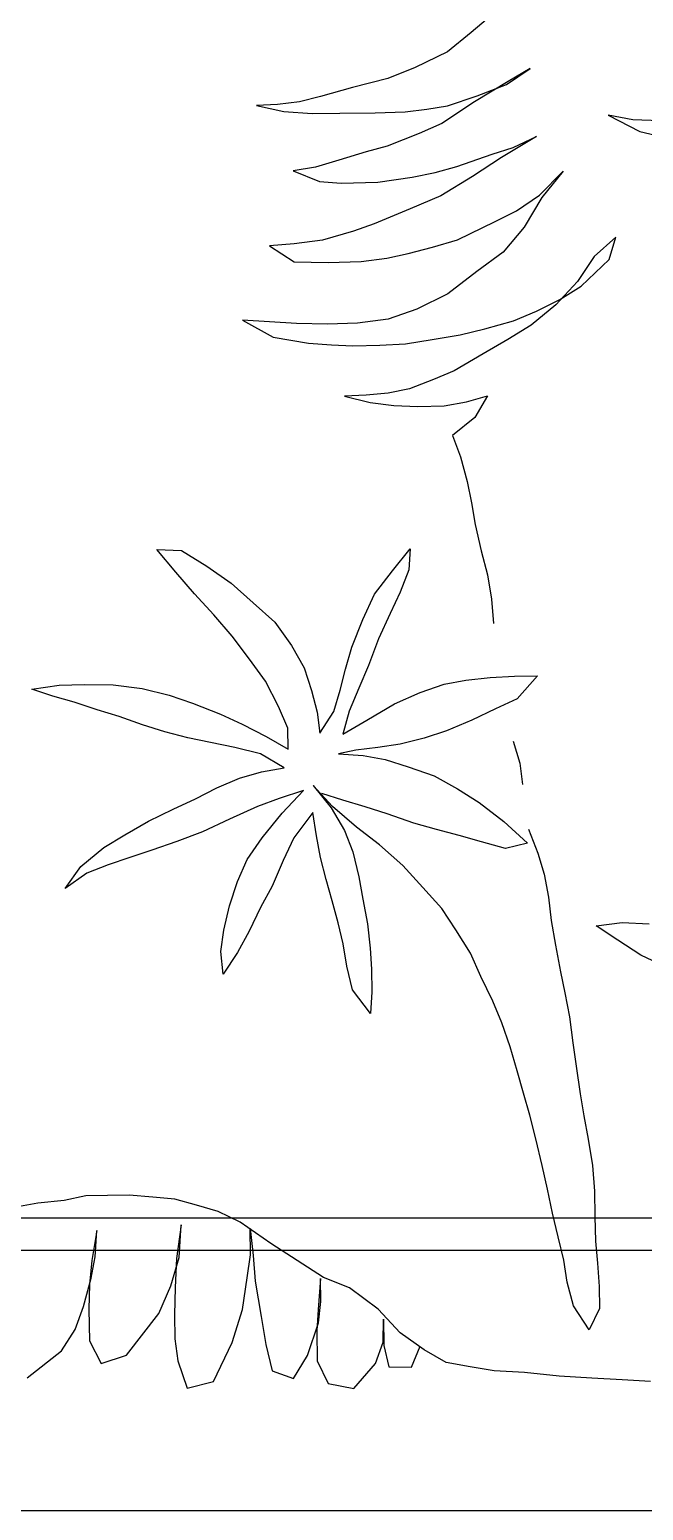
# Model space of a CAD drawing. Header units: metres. Extents: x -58 to 722, y -1100 to 345.
# Drawn here: x 240.8955 to 241.0844, y -481.2114 to -480.756 of the extents above; entities that cross this region are included whole.
import ezdxf

# ---------------------------------------------------------------- set-up
doc = ezdxf.new("R2010")
doc.units = ezdxf.units.M
doc.header["$MEASUREMENT"] = 0
doc.layers.add('FSR_ARQ_005VEGETACION', color=64, linetype='Continuous')
doc.layers.add('FSR_ARQ_29PERFILES ACERO', color=143, linetype='Continuous')

# ---------------------------------------------------------------- blocks, each defined once
blk = doc.blocks.new('arbustos 01')
at = {"layer": 'FSR_ARQ_005VEGETACION', "color": 103}
for p, q in [((189.17913, -31.617), (189.1864, -31.62308)), ((189.1864, -31.62308), (189.19452, -31.62969)), ((189.19452, -31.62969), (189.20556, -31.63514)), ((189.17436, -31.64087), (189.16623, -31.63546)), ((189.16623, -31.63546), (189.17369, -31.63984)), ((189.20556, -31.63514), (189.21491, -31.63886)), ((189.17369, -31.63984), (189.18522, -31.64683)), ((189.18439, -31.64477), (189.17436, -31.64087)), ((189.21491, -31.63886), (189.22701, -31.64193)), ((189.22701, -31.64193), (189.23791, -31.64498)), ((189.19444, -31.64816), (189.18439, -31.64477)), ((189.18522, -31.64683), (189.19641, -31.65417)), ((189.23791, -31.64498), (189.24507, -31.64679)), ((189.24507, -31.64679), (189.25258, -31.64775)), ((189.25258, -31.64775), (189.25975, -31.64802)), ((189.13951, -31.65134), (189.12866, -31.65701)), ((189.13111, -31.65294), (189.13951, -31.65134)), ((189.2016, -31.64928), (189.19444, -31.64816)), ((189.20894, -31.65023), (189.2016, -31.64928)), ((189.2192, -31.65054), (189.20894, -31.65023)), ((189.23133, -31.65071), (189.2192, -31.65054)), ((189.24074, -31.65084), (189.23133, -31.65071)), ((189.25049, -31.65011), (189.24074, -31.65084)), ((189.25975, -31.64802), (189.25049, -31.65011)), ((189.12866, -31.65701), (189.12043, -31.65895)), ((189.1217, -31.65332), (189.13111, -31.65294)), ((189.19641, -31.65417), (189.20422, -31.65769)), ((189.20422, -31.65769), (189.21511, -31.66194)), ((189.17202, -31.66238), (189.16403, -31.65869)), ((189.16403, -31.65869), (189.17607, -31.66586)), ((189.17916, -31.6647), (189.17202, -31.66238)), ((189.21511, -31.66194), (189.22226, -31.66392)), ((189.17607, -31.66586), (189.1859, -31.67232)), ((189.19125, -31.66897), (189.17916, -31.6647)), ((189.22226, -31.66392), (189.23163, -31.66678)), ((189.23163, -31.66678), (189.23963, -31.66912)), ((189.16307, -31.67868), (189.15498, -31.67053)), ((189.15498, -31.67053), (189.16221, -31.67952)), ((189.1859, -31.67232), (189.19675, -31.67896)), ((189.19874, -31.67095), (189.19125, -31.66897)), ((189.20659, -31.6726), (189.19874, -31.67095)), ((189.21836, -31.6743), (189.20659, -31.6726)), ((189.24731, -31.67042), (189.2382, -31.67405)), ((189.23963, -31.66912), (189.24731, -31.67042)), ((189.23084, -31.67464), (189.21836, -31.6743)), ((189.2382, -31.67405), (189.23084, -31.67464)), ((189.16221, -31.67952), (189.16822, -31.68969)), ((189.17087, -31.68408), (189.16307, -31.67868)), ((189.19675, -31.67896), (189.20729, -31.68338)), ((189.17817, -31.68777), (189.17087, -31.68408)), ((189.19108, -31.69393), (189.17817, -31.68777)), ((189.20729, -31.68338), (189.21954, -31.68851)), ((189.13918, -31.70075), (189.13689, -31.69303)), ((189.13689, -31.69303), (189.14432, -31.69962)), ((189.16822, -31.68969), (189.17546, -31.69817)), ((189.21954, -31.68851), (189.22668, -31.691)), ((189.22668, -31.691), (189.23724, -31.69405)), ((189.17546, -31.69817), (189.18443, -31.70479)), ((189.19959, -31.69644), (189.19108, -31.69393)), ((189.20794, -31.69861), (189.19959, -31.69644)), ((189.23724, -31.69405), (189.24697, -31.69538)), ((189.25534, -31.696), (189.24689, -31.70153)), ((189.24697, -31.69538), (189.25534, -31.696)), ((189.1488, -31.70977), (189.13918, -31.70075)), ((189.14432, -31.69962), (189.15002, -31.70825)), ((189.21527, -31.70025), (189.20794, -31.69861)), ((189.22398, -31.70139), (189.21527, -31.70025)), ((189.23526, -31.70171), (189.22398, -31.70139)), ((189.24689, -31.70153), (189.23526, -31.70171)), ((189.15002, -31.70825), (189.15743, -31.71622)), ((189.18443, -31.70479), (189.19442, -31.71244)), ((189.15609, -31.71432), (189.1488, -31.70977)), ((189.19442, -31.71244), (189.20495, -31.71772)), ((189.16407, -31.71836), (189.15609, -31.71432)), ((189.15743, -31.71622), (189.16589, -31.72317)), ((189.17189, -31.72171), (189.16407, -31.71836)), ((189.20495, -31.71772), (189.21482, -31.7211)), ((189.16589, -31.72317), (189.17386, -31.72807)), ((189.18177, -31.72441), (189.17189, -31.72171)), ((189.21482, -31.7211), (189.22523, -31.72244)), ((189.22523, -31.72244), (189.23548, -31.72275)), ((189.23548, -31.72275), (189.24609, -31.72255)), ((189.24609, -31.72255), (189.25533, -31.72199)), ((189.26457, -31.72143), (189.25406, -31.72727)), ((189.25533, -31.72199), (189.26457, -31.72143)), ((189.19012, -31.72641), (189.18177, -31.72441)), ((189.19968, -31.72807), (189.19012, -31.72641)), ((189.20889, -31.72957), (189.19968, -31.72807)), ((189.25406, -31.72727), (189.24206, -31.72933)), ((189.2176, -31.73003), (189.20889, -31.72957)), ((189.22683, -31.73015), (189.2176, -31.73003)), ((189.23419, -31.72991), (189.22683, -31.73015)), ((189.24206, -31.72933), (189.23419, -31.72991))]:
    blk.add_line(p, q, dxfattribs=at)
at = {"layer": 'FSR_ARQ_005VEGETACION', "color": 104}
for p, q in [((189.17386, -31.72807), (189.18234, -31.73297)), ((189.18234, -31.73297), (189.19218, -31.73874)), ((189.19218, -31.73874), (189.19932, -31.74175)), ((189.19932, -31.74175), (189.20748, -31.74494)), ((189.18793, -31.74929), (189.18078, -31.74731)), ((189.18078, -31.74731), (189.18512, -31.75472)), ((189.20748, -31.74494), (189.21482, -31.7464)), ((189.21482, -31.7464), (189.22233, -31.74702)), ((189.22968, -31.74746), (189.22093, -31.74957)), ((189.22233, -31.74702), (189.22968, -31.74746)), ((189.19561, -31.75076), (189.18793, -31.74929)), ((189.20467, -31.75088), (189.19561, -31.75076)), ((189.21288, -31.75065), (189.20467, -31.75088)), ((189.22093, -31.74957), (189.21288, -31.75065)), ((189.18512, -31.75472), (189.19274, -31.76081)), ((189.19274, -31.76081), (189.19007, -31.76819)), ((189.19007, -31.76819), (189.18773, -31.77654)), ((189.18773, -31.77654), (189.18627, -31.78387)), ((189.18627, -31.78387), (189.18497, -31.79121)), ((189.18497, -31.79121), (189.18297, -31.80024)), ((189.21333, -31.80708), (189.20722, -31.79955)), ((189.20722, -31.79955), (189.20775, -31.80674)), ((189.18297, -31.80024), (189.1808, -31.80842)), ((189.2854, -31.80017), (189.27682, -31.80555)), ((189.29383, -31.79975), (189.2854, -31.80017)), ((189.28734, -31.80755), (189.29383, -31.79975)), ((189.1808, -31.80842), (189.17949, -31.81678)), ((189.20775, -31.80674), (189.21066, -31.8144)), ((189.21942, -31.81505), (189.21333, -31.80708)), ((189.27682, -31.80555), (189.2685, -31.81129)), ((189.28104, -31.81491), (189.28734, -31.80755)), ((189.21066, -31.8144), (189.2141, -31.82172)), ((189.2685, -31.81129), (189.26096, -31.81801)), ((189.17949, -31.81678), (189.1787, -31.82515)), ((189.22338, -31.82371), (189.21942, -31.81505)), ((189.26096, -31.81801), (189.25351, -31.82465)), ((189.27438, -31.82209), (189.28104, -31.81491)), ((189.2141, -31.82172), (189.21806, -31.83037)), ((189.22724, -31.83315), (189.22338, -31.82371)), ((189.25351, -31.82465), (189.24782, -31.83264)), ((189.26808, -31.82937), (189.27438, -31.82209)), ((189.26221, -31.83726), (189.26808, -31.82937)), ((189.21806, -31.83037), (189.22149, -31.83946)), ((189.22936, -31.84072), (189.22724, -31.83315)), ((189.24782, -31.83264), (189.24355, -31.84029)), ((189.22149, -31.83946), (189.22484, -31.84722)), ((189.25678, -31.84481), (189.26221, -31.83726)), ((189.17161, -31.84304), (189.16372, -31.84302)), ((189.16372, -31.84302), (189.17062, -31.85083)), ((189.17994, -31.84351), (189.17161, -31.84304)), ((189.18826, -31.8445), (189.17994, -31.84351)), ((189.1956, -31.84585), (189.18826, -31.8445)), ((189.23121, -31.84792), (189.22936, -31.84072)), ((189.24355, -31.84029), (189.24096, -31.84797)), ((189.25232, -31.85344), (189.25678, -31.84481)), ((189.20381, -31.8487), (189.1956, -31.84585)), ((189.21262, -31.85255), (189.20381, -31.8487)), ((189.22484, -31.84722), (189.2281, -31.85506)), ((189.23333, -31.85522), (189.23121, -31.84792)), ((189.24096, -31.84797), (189.23909, -31.85539)), ((189.2897, -31.84961), (189.28168, -31.85233)), ((189.29886, -31.84734), (189.2897, -31.84961)), ((189.30881, -31.84605), (189.29886, -31.84734)), ((189.31865, -31.84592), (189.30881, -31.84605)), ((189.32733, -31.84622), (189.31865, -31.84592)), ((189.3222, -31.852), (189.32941, -31.84988)), ((189.33662, -31.84758), (189.32733, -31.84622)), ((189.32941, -31.84988), (189.33662, -31.84758)), ((189.17062, -31.85083), (189.17802, -31.85421)), ((189.17802, -31.85421), (189.18621, -31.85813)), ((189.22212, -31.85817), (189.21262, -31.85255)), ((189.2281, -31.85506), (189.2303, -31.86289)), ((189.2381, -31.86256), (189.23333, -31.85522)), ((189.24903, -31.86084), (189.25232, -31.85344)), ((189.28168, -31.85233), (189.27215, -31.8561)), ((189.3068, -31.85693), (189.31428, -31.85455)), ((189.31428, -31.85455), (189.3222, -31.852)), ((189.18621, -31.85813), (189.19485, -31.86179)), ((189.2303, -31.86289), (189.22212, -31.85817)), ((189.23909, -31.85539), (189.2381, -31.86256)), ((189.26465, -31.85955), (189.25644, -31.86369)), ((189.27215, -31.8561), (189.26465, -31.85955)), ((189.29112, -31.86212), (189.29878, -31.85975)), ((189.29878, -31.85975), (189.3068, -31.85693)), ((189.17206, -31.86534), (189.16974, -31.87283)), ((189.19485, -31.86179), (189.20244, -31.86429)), ((189.20244, -31.86429), (189.21066, -31.86635)), ((189.24902, -31.86802), (189.24903, -31.86084)), ((189.25644, -31.86369), (189.24902, -31.86802)), ((189.27556, -31.86573), (189.2833, -31.86415)), ((189.2833, -31.86415), (189.29112, -31.86212)), ((189.21066, -31.86635), (189.21836, -31.86752)), ((189.22328, -31.87016), (189.21582, -31.87156)), ((189.21836, -31.86752), (189.22579, -31.86842)), ((189.2318, -31.86965), (189.22328, -31.87016)), ((189.22579, -31.86842), (189.2318, -31.86965)), ((189.25035, -31.87443), (189.25849, -31.86966)), ((189.25849, -31.86966), (189.2672, -31.86747)), ((189.2672, -31.86747), (189.27556, -31.86573)), ((189.16974, -31.87283), (189.16878, -31.88017)), ((189.2079, -31.87403), (189.19899, -31.8771)), ((189.21582, -31.87156), (189.2079, -31.87403)), ((189.25805, -31.87577), (189.25035, -31.87443)), ((189.19899, -31.8771), (189.19104, -31.8816)), ((189.23377, -31.88768), (189.24043, -31.8805)), ((189.24043, -31.8805), (189.23421, -31.88804)), ((189.26564, -31.878), (189.25805, -31.87577)), ((189.27331, -31.8813), (189.26564, -31.878)), ((189.19104, -31.8816), (189.18362, -31.88629)), ((189.2226, -31.8877), (189.23026, -31.8855)), ((189.23026, -31.8855), (189.23747, -31.8832)), ((189.25103, -31.88995), (189.24369, -31.88222)), ((189.24369, -31.88222), (189.25207, -31.88491)), ((189.25207, -31.88491), (189.25948, -31.88767)), ((189.28062, -31.88503), (189.27331, -31.8813)), ((189.28828, -31.8885), (189.28062, -31.88503)), ((189.18362, -31.88629), (189.1752, -31.89273)), ((189.20595, -31.89333), (189.21512, -31.89017)), ((189.21512, -31.89017), (189.2226, -31.8877)), ((189.22561, -31.89466), (189.23377, -31.88768)), ((189.23421, -31.88804), (189.22967, -31.89586)), ((189.23931, -31.89768), (189.24048, -31.88972)), ((189.24048, -31.88972), (189.24702, -31.89832)), ((189.25783, -31.89837), (189.25103, -31.88995)), ((189.25948, -31.88767), (189.269, -31.89197)), ((189.29674, -31.8927), (189.28828, -31.8885)), ((189.1668, -31.89543), (189.16361, -31.90359)), ((189.1752, -31.89273), (189.16712, -31.90016)), ((189.19047, -31.89755), (189.19821, -31.89553)), ((189.19821, -31.89553), (189.20595, -31.89333)), ((189.21773, -31.90076), (189.22561, -31.89466)), ((189.269, -31.89197), (189.27825, -31.89626)), ((189.30483, -31.89733), (189.29674, -31.8927)), ((189.16712, -31.90016), (189.17463, -31.90194)), ((189.17463, -31.90194), (189.18281, -31.89966)), ((189.18281, -31.89966), (189.19047, -31.89755)), ((189.20974, -31.90774), (189.21773, -31.90076)), ((189.22967, -31.89586), (189.22691, -31.90318)), ((189.23788, -31.90511), (189.23931, -31.89768)), ((189.24702, -31.89832), (189.25072, -31.90608)), ((189.26296, -31.9058), (189.25783, -31.89837)), ((189.27825, -31.89626), (189.28707, -31.89957)), ((189.28707, -31.89957), (189.29554, -31.90261)), ((189.31204, -31.90159), (189.30483, -31.89733)), ((189.16361, -31.90359), (189.16146, -31.91075)), ((189.22691, -31.90318), (189.22476, -31.91167)), ((189.23592, -31.91262), (189.23788, -31.90511)), ((189.26632, -31.91329), (189.26296, -31.9058)), ((189.29554, -31.90261), (189.30313, -31.90511)), ((189.30313, -31.90511), (189.31054, -31.9076)), ((189.31984, -31.90817), (189.31204, -31.90159)), ((189.16146, -31.91075), (189.15999, -31.91859)), ((189.2029, -31.91527), (189.20974, -31.90774)), ((189.25072, -31.90608), (189.2545, -31.91482)), ((189.31054, -31.9076), (189.31777, -31.91036)), ((189.31777, -31.91036), (189.32524, -31.9156)), ((189.32524, -31.9156), (189.31984, -31.90817)), ((189.19642, -31.92254), (189.2029, -31.91527)), ((189.22476, -31.91167), (189.22342, -31.91927)), ((189.23387, -31.91986), (189.23592, -31.91262)), ((189.2545, -31.91482), (189.25839, -31.92214)), ((189.26904, -31.92158), (189.26632, -31.91329)), ((189.15999, -31.91859), (189.15902, -31.92661)), ((189.22342, -31.91927), (189.22188, -31.92776)), ((189.23182, -31.92736), (189.23387, -31.91986)), ((189.19162, -31.92983), (189.19642, -31.92254)), ((189.25839, -31.92214), (189.26227, -31.93026)), ((189.27097, -31.92994), (189.26904, -31.92158)), ((189.13474, -31.92729), (189.12552, -31.92778)), ((189.14359, -31.92847), (189.13474, -31.92729)), ((189.13626, -31.93334), (189.14359, -31.92847)), ((189.15902, -31.92661), (189.15754, -31.93497)), ((189.18664, -31.93774), (189.19162, -31.92983)), ((189.22188, -31.92776), (189.22097, -31.93599)), ((189.23021, -31.93452), (189.23182, -31.92736)), ((189.26227, -31.93026), (189.26625, -31.9375)), ((189.27202, -31.93713), (189.27097, -31.92994)), ((189.12839, -31.93846), (189.13626, -31.93334)), ((189.15754, -31.93497), (189.15588, -31.94418)), ((189.22097, -31.93599), (189.22052, -31.94317)), ((189.22896, -31.94222), (189.23021, -31.93452)), ((189.12018, -31.94234), (189.12839, -31.93846)), ((189.18307, -31.94576), (189.18664, -31.93774)), ((189.26625, -31.9375), (189.27121, -31.94492)), ((189.27121, -31.94492), (189.27202, -31.93713)), ((189.15588, -31.94418), (189.15441, -31.95134)), ((189.17897, -31.95413), (189.18307, -31.94576)), ((189.22052, -31.94317), (189.22033, -31.95097)), ((189.22698, -31.95026), (189.22896, -31.94222)), ((189.15441, -31.95134), (189.15276, -31.95953)), ((189.22033, -31.95097), (189.22085, -31.95833)), ((189.22085, -31.95833), (189.22698, -31.95026)), ((189.17586, -31.96153), (189.17897, -31.95413)), ((189.15276, -31.95953), (189.15162, -31.9684)), ((189.17309, -31.96974), (189.17586, -31.96153)), ((189.15162, -31.9684), (189.15048, -31.97642)), ((189.17067, -31.97795), (189.17309, -31.96974)), ((189.15048, -31.97642), (189.14916, -31.98581)), ((189.16853, -31.98555), (189.17067, -31.97795)), ((189.14916, -31.98581), (189.14786, -31.99332)), ((189.16638, -31.99314), (189.16853, -31.98555)), ((189.14786, -31.99332), (189.14638, -32.00133)), ((189.16424, -32.00118), (189.16638, -31.99314)), ((189.14638, -32.00133), (189.14489, -32.01037)), ((189.16216, -32.01028), (189.16424, -32.00118)), ((189.14489, -32.01037), (189.14426, -32.01909)), ((189.16028, -32.01841), (189.16216, -32.01028)), ((189.14426, -32.01909), (189.14414, -32.0278)), ((189.15857, -32.02664), (189.16028, -32.01841)), ((189.28031, -32.0239), (189.28777, -32.02178)), ((189.28777, -32.02178), (189.2952, -32.02114)), ((189.2952, -32.02114), (189.30338, -32.02051)), ((189.30338, -32.02051), (189.3108, -32.02061)), ((189.3108, -32.02061), (189.31822, -32.02071)), ((189.31822, -32.02071), (189.32563, -32.02229)), ((189.15669, -32.03468), (189.15857, -32.02664)), ((189.26538, -32.02964), (189.27286, -32.02603)), ((189.27286, -32.02603), (189.28031, -32.0239)), ((189.32563, -32.02229), (189.33453, -32.02316)), ((189.33453, -32.02316), (189.34341, -32.02476)), ((189.14414, -32.0278), (189.14386, -32.03618)), ((189.25489, -32.03692), (189.26538, -32.02964)), ((189.26198, -32.0318), (189.26095, -32.04113)), ((189.26186, -32.04084), (189.26198, -32.0318)), ((189.28627, -32.04178), (189.28552, -32.03061)), ((189.28552, -32.03061), (189.28717, -32.04209)), ((189.14386, -32.03618), (189.14324, -32.04369)), ((189.15472, -32.04272), (189.15669, -32.03468)), ((189.2459, -32.04274), (189.25489, -32.03692)), ((189.31492, -32.04156), (189.31444, -32.03251)), ((189.31444, -32.03251), (189.31611, -32.04279)), ((189.26095, -32.04113), (189.26023, -32.04987)), ((189.26296, -32.0487), (189.26186, -32.04084)), ((189.28915, -32.05147), (189.28627, -32.04178)), ((189.28717, -32.04209), (189.28764, -32.05205)), ((189.31633, -32.04882), (189.31492, -32.04156)), ((189.14324, -32.04369), (189.14262, -32.05172)), ((189.15355, -32.05015), (189.15472, -32.04272)), ((189.23691, -32.04856), (189.2459, -32.04274)), ((189.31611, -32.04279), (189.3169, -32.05094)), ((189.14262, -32.05172), (189.14252, -32.05924)), ((189.1514, -32.05828), (189.15355, -32.05015)), ((189.2182, -32.05944), (189.22795, -32.05215)), ((189.22795, -32.05215), (189.23691, -32.04856)), ((189.23782, -32.0568), (189.23793, -32.04896)), ((189.23793, -32.04896), (189.23869, -32.05952)), ((189.26023, -32.04987), (189.25826, -32.0619)), ((189.26462, -32.05958), (189.26296, -32.0487)), ((189.28764, -32.05205), (189.28781, -32.0614)), ((189.29325, -32.06087), (189.28915, -32.05147)), ((189.31891, -32.0585), (189.31633, -32.04882)), ((189.3169, -32.05094), (189.31709, -32.05938)), ((189.23863, -32.06405), (189.23782, -32.0568)), ((189.14252, -32.05924), (189.14601, -32.06647)), ((189.14601, -32.06647), (189.1514, -32.05828)), ((189.21067, -32.06751), (189.2182, -32.05944)), ((189.23869, -32.05952), (189.23919, -32.06677)), ((189.25826, -32.0619), (189.25662, -32.07153)), ((189.26809, -32.07078), (189.26462, -32.05958)), ((189.28781, -32.0614), (189.2877, -32.06954)), ((189.30421, -32.07519), (189.29325, -32.06087)), ((189.31709, -32.05938), (189.31694, -32.07024)), ((189.32182, -32.06638), (189.31891, -32.0585)), ((189.20242, -32.07334), (189.21067, -32.06751)), ((189.21633, -32.06284), (189.21621, -32.07188)), ((189.21653, -32.07068), (189.21633, -32.06284)), ((189.2424, -32.07525), (189.23863, -32.06405)), ((189.23919, -32.06677), (189.23906, -32.07702)), ((189.32654, -32.07368), (189.32182, -32.06638)), ((189.20676, -32.07929), (189.20384, -32.07202)), ((189.21621, -32.07188), (189.2146, -32.0791)), ((189.21914, -32.07795), (189.21653, -32.07068)), ((189.25662, -32.07153), (189.25439, -32.08054)), ((189.27454, -32.08413), (189.26809, -32.07078)), ((189.2877, -32.06954), (189.2867, -32.07706)), ((189.31694, -32.07024), (189.31292, -32.07802)), ((189.18675, -32.07907), (189.19493, -32.07769)), ((189.19493, -32.07769), (189.20242, -32.07334)), ((189.23906, -32.07702), (189.23533, -32.08481)), ((189.24711, -32.08316), (189.2424, -32.07525)), ((189.2867, -32.07706), (189.28355, -32.08637)), ((189.31292, -32.07802), (189.30421, -32.07519)), ((189.33818, -32.08289), (189.32654, -32.07368)), ((189.13471, -32.08356), (189.14511, -32.08295)), ((189.14511, -32.08295), (189.15626, -32.08236)), ((189.15626, -32.08236), (189.16816, -32.08104)), ((189.16816, -32.08104), (189.17856, -32.08044)), ((189.17856, -32.08044), (189.18675, -32.07907)), ((189.2146, -32.0791), (189.20676, -32.07929)), ((189.22656, -32.0865), (189.21914, -32.07795)), ((189.25439, -32.08054), (189.24711, -32.08316)), ((189.12505, -32.08417), (189.13471, -32.08356)), ((189.23533, -32.08481), (189.22656, -32.0865)), ((189.28355, -32.08637), (189.27454, -32.08413))]:
    blk.add_line(p, q, dxfattribs=at)

msp = doc.modelspace()

# ---------------------------------------------------------------- linework, layer by layer
at = {"layer": 'FSR_ARQ_29PERFILES ACERO', "ltscale": 0.005}
for points in [[(236.73859, -481.12142), (241.98859, -481.12142)], [(236.73859, -481.13142), (241.98859, -481.13142)], [(236.73859, -481.21142), (241.98859, -481.21142)]]:
    msp.add_lwpolyline(points, dxfattribs=at)

# ---------------------------------------------------------------- block references
at = {"layer": 'FSR_ARQ_005VEGETACION', "xscale": -0.9, "yscale": 0.9, "zscale": 0.9}
msp.add_blockref('arbustos 01', (411.29911, -452.29606), dxfattribs=at)

doc.saveas('drawing.dxf')
